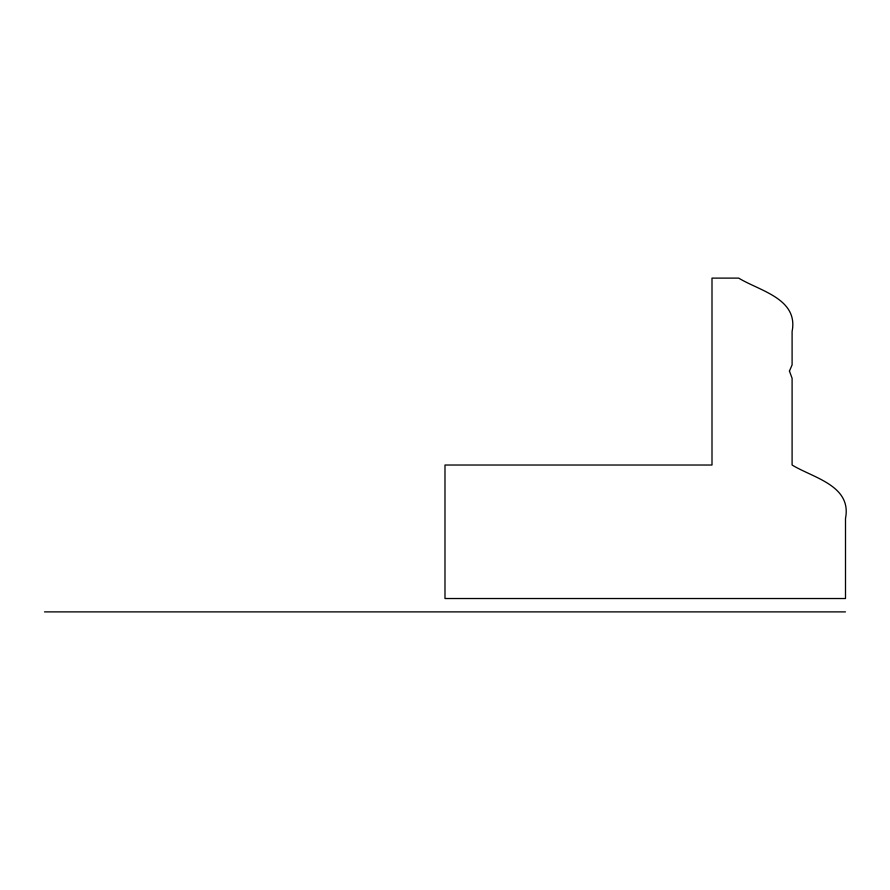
<?xml version="1.0" encoding="UTF-8"?>
<svg xmlns="http://www.w3.org/2000/svg" width="890" height="890" viewBox="0 0 890 890"><rect width="100%" height="100%" fill="white"/><g stroke="black" fill="none" stroke-linecap="round" stroke-linejoin="round"><path stroke-width="1.33" d="M44.5 611.886L845.478 611.886M789.43 371.074L792.1 378.25L792.1 465.025C813.126 477.863 851.975 485.562 845.5 518.425L845.5 598.525L444.989 598.525L444.989 465.025L712 465.025L712 278.114L738.7 278.114C759.726 290.963 798.575 298.651 792.1 331.525L792.1 364.9L789.43 371.074"/></g></svg>
